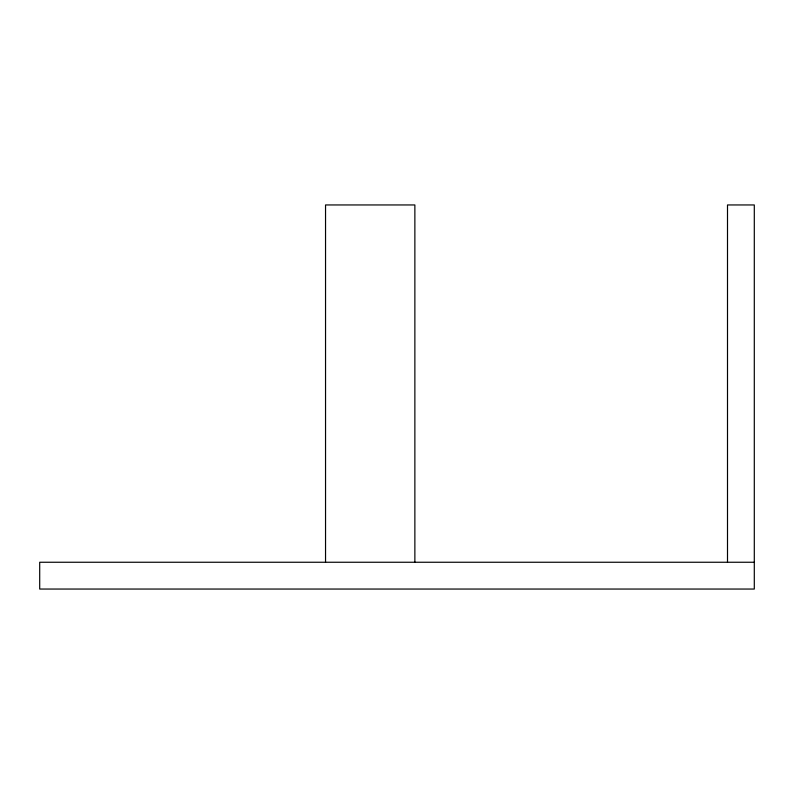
<?xml version="1.0" encoding="UTF-8"?>
<svg xmlns="http://www.w3.org/2000/svg" width="794" height="794" viewBox="0 0 794 794"><rect width="100%" height="100%" fill="white"/><g stroke="black" fill="none" stroke-linecap="round" stroke-linejoin="round"><path stroke-width="1.19" d="M754.3 562.251L39.7 562.251L39.7 589.049L754.3 589.049L754.3 204.951L727.503 204.951L727.503 562.251M414.865 562.251L414.865 204.951L325.54 204.951L325.54 562.251"/></g></svg>
